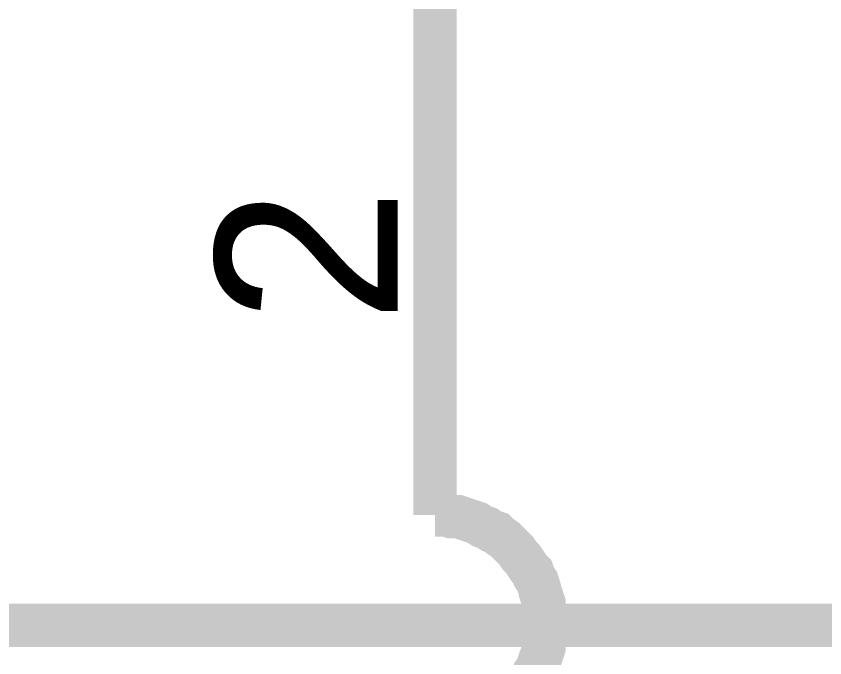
# Model space of a CAD drawing. Header units: inches. Extents: x 0 to 22.3, y 0 to 15.7.
# Drawn here: x 8.0864 to 8.3063, y 9.5906 to 9.7652 of the extents above; entities that cross this region are included whole.
import ezdxf

# ---------------------------------------------------------------- set-up
doc = ezdxf.new("R2010")
doc.units = ezdxf.units.IN
doc.header["$MEASUREMENT"] = 0
doc.layers.add('Sheet', color=255, linetype='Continuous')

msp = doc.modelspace()

# ---------------------------------------------------------------- linework, layer by layer
at = {"layer": 'Sheet'}
for points in [[(8.20027, 9.79968, 0.0118, 0.0118, 0), (8.20027, 9.69979, 0.0118, 0.0118, 0)], [(9.00036, 9.69979, 0.0118, 0.0118, 0), (9.00036, 9.59945, 0.0118, 0.0118, 0), (8.00003, 9.59945, 0.0118, 0.0118, 0)], [(8.20027, 9.69979, 0.0118, 0.0118, 0), (8.20027, 9.62951, 0.0118, 0.0118, 0)], [(8.23033, 9.59945, 0.0118, 0.0118, 0), (8.23033, 9.60122, 0.0118, 0.0118, 0), (8.23033, 9.60255, 0.0118, 0.0118, 0), (8.22989, 9.60387, 0.0118, 0.0118, 0), (8.22989, 9.60564, 0.0118, 0.0118, 0), (8.22945, 9.60697, 0.0118, 0.0118, 0), (8.229, 9.60829, 0.0118, 0.0118, 0), (8.22856, 9.61006, 0.0118, 0.0118, 0), (8.22812, 9.61139, 0.0118, 0.0118, 0), (8.22724, 9.61271, 0.0118, 0.0118, 0), (8.22679, 9.61404, 0.0118, 0.0118, 0), (8.22591, 9.61492, 0.0118, 0.0118, 0), (8.22503, 9.61625, 0.0118, 0.0118, 0), (8.22414, 9.61758, 0.0118, 0.0118, 0), (8.22326, 9.61846, 0.0118, 0.0118, 0), (8.22237, 9.61979, 0.0118, 0.0118, 0), (8.22149, 9.62067, 0.0118, 0.0118, 0), (8.22061, 9.62155, 0.0118, 0.0118, 0), (8.21928, 9.62288, 0.0118, 0.0118, 0), (8.21795, 9.62376, 0.0118, 0.0118, 0), (8.21707, 9.62465, 0.0118, 0.0118, 0), (8.21574, 9.62509, 0.0118, 0.0118, 0), (8.21442, 9.62597, 0.0118, 0.0118, 0), (8.21309, 9.62642, 0.0118, 0.0118, 0), (8.21176, 9.6273, 0.0118, 0.0118, 0), (8.21044, 9.62774, 0.0118, 0.0118, 0), (8.20911, 9.62818, 0.0118, 0.0118, 0), (8.20779, 9.62863, 0.0118, 0.0118, 0), (8.20646, 9.62907, 0.0118, 0.0118, 0), (8.20469, 9.62907, 0.0118, 0.0118, 0), (8.20337, 9.62951, 0.0118, 0.0118, 0), (8.2016, 9.62951, 0.0118, 0.0118, 0), (8.20027, 9.62951, 0.0118, 0.0118, 0)], [(8.20027, 9.62951, 0.0118, 0.0118, 0), (8.20027, 9.62951, 0.0118, 0.0118, 0), (8.20027, 9.62951, 0.0118, 0.0118, 0), (8.20027, 9.62951, 0.0118, 0.0118, 0), (8.20027, 9.62951, 0.0118, 0.0118, 0), (8.20027, 9.62951, 0.0118, 0.0118, 0), (8.20027, 9.62951, 0.0118, 0.0118, 0), (8.20027, 9.62951, 0.0118, 0.0118, 0), (8.20027, 9.62951, 0.0118, 0.0118, 0), (8.20027, 9.62951, 0.0118, 0.0118, 0), (8.20027, 9.62951, 0.0118, 0.0118, 0), (8.20027, 9.62951, 0.0118, 0.0118, 0), (8.20027, 9.62951, 0.0118, 0.0118, 0), (8.20027, 9.62951, 0.0118, 0.0118, 0), (8.20027, 9.62951, 0.0118, 0.0118, 0), (8.20027, 9.62951, 0.0118, 0.0118, 0), (8.20027, 9.62951, 0.0118, 0.0118, 0), (8.20027, 9.62951, 0.0118, 0.0118, 0), (8.20027, 9.62951, 0.0118, 0.0118, 0), (8.20027, 9.62951, 0.0118, 0.0118, 0), (8.20027, 9.62951, 0.0118, 0.0118, 0), (8.20027, 9.62951, 0.0118, 0.0118, 0), (8.20027, 9.62951, 0.0118, 0.0118, 0), (8.20027, 9.62951, 0.0118, 0.0118, 0), (8.20027, 9.62951, 0.0118, 0.0118, 0), (8.20027, 9.62951, 0.0118, 0.0118, 0), (8.20027, 9.62951, 0.0118, 0.0118, 0), (8.20027, 9.62951, 0.0118, 0.0118, 0), (8.20027, 9.62951, 0.0118, 0.0118, 0), (8.20027, 9.62951, 0.0118, 0.0118, 0), (8.20027, 9.62951, 0.0118, 0.0118, 0), (8.20027, 9.62951, 0.0118, 0.0118, 0), (8.20027, 9.62951, 0.0118, 0.0118, 0)], [(8.22591, 9.58398, 0.0118, 0.0118, 0), (8.22679, 9.58531, 0.0118, 0.0118, 0), (8.22724, 9.58664, 0.0118, 0.0118, 0), (8.22812, 9.58796, 0.0118, 0.0118, 0), (8.22856, 9.58929, 0.0118, 0.0118, 0), (8.229, 9.59061, 0.0118, 0.0118, 0), (8.22945, 9.59194, 0.0118, 0.0118, 0), (8.22989, 9.59327, 0.0118, 0.0118, 0), (8.22989, 9.59503, 0.0118, 0.0118, 0), (8.23033, 9.59636, 0.0118, 0.0118, 0), (8.23033, 9.59813, 0.0118, 0.0118, 0), (8.23033, 9.59945, 0.0118, 0.0118, 0)]]:
    msp.add_lwpolyline(points, format="xyseb", dxfattribs=at)

# ---------------------------------------------------------------- texts
msp.add_text('2', height=0.0495, rotation=90, dxfattribs=at).set_placement((8.1901, 9.68167))

doc.saveas('drawing.dxf')
